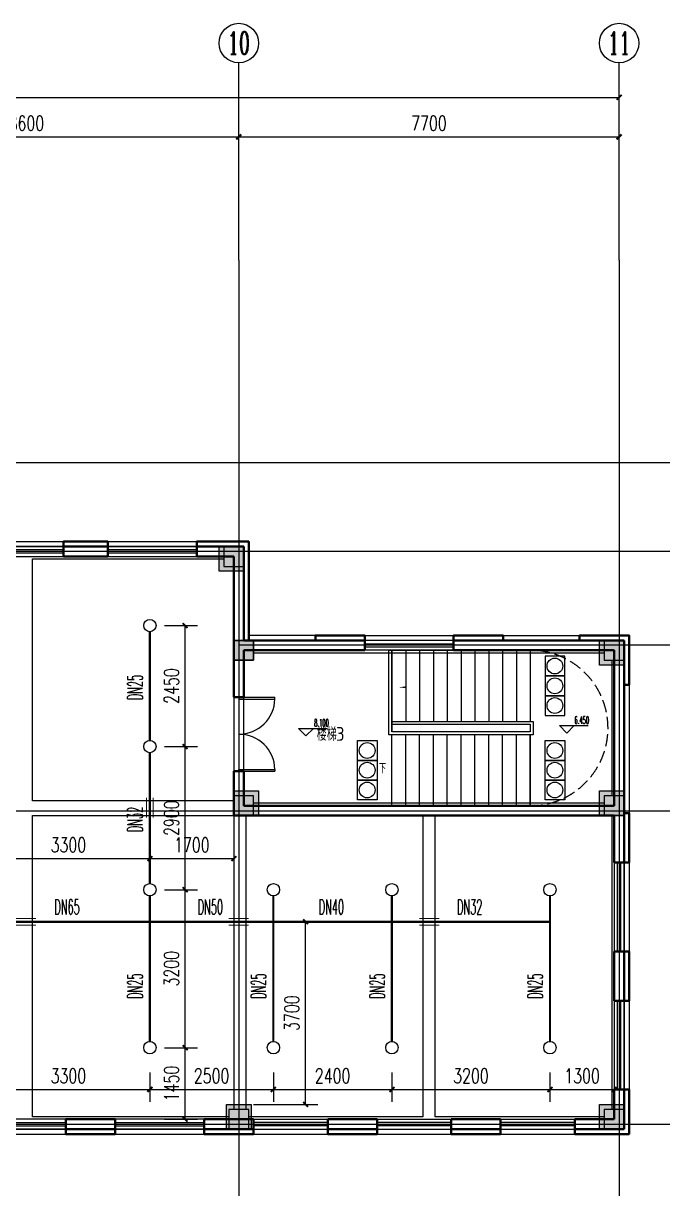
# Model space of a CAD drawing. Extents: x 1031190 to 1725648, y 733081 to 1571294.
# Drawn here: x 1172454 to 1185399, y 981833 to 1005439 of the extents above; entities that cross this region are included whole.
import ezdxf
from ezdxf.enums import TextEntityAlignment as Align

# ---------------------------------------------------------------- set-up
doc = ezdxf.new("R2010")
doc.units = 0
doc.header["$LTSCALE"] = 1000
doc.header["$MEASUREMENT"] = 0
for name, pattern in [('__DASH', [0.35, 0.25, -0.1]), ('ACAD_ISO10W100', [18.5, 12, -3, 0.5, -3]), ('DOTE', [2.42, 2, -0.2, 0.02, -0.2])]:
    doc.linetypes.add(name, pattern=pattern)
for name, color, linetype in [('AXIS', 3, 'Continuous'), ('AXIS_TEXT', 4, 'Continuous'), ('BEAM', 4, 'Continuous'), ('C-AXIS(轴号)', 3, 'Continuous'), ('C-AXIS-T(字)', 7, 'Continuous'), ('DIM_ELEV', 3, 'Continuous'), ('DIM_SYMB', 3, 'Continuous'), ('EQUIP_不分区喷淋', 7, 'Continuous'), ('PIPE-不分区喷淋', 6, 'ZP'), ('PUB_TEXT', 4, 'Continuous'), ('S-COLU-HATCH', 30, 'Continuous'), ('S-COLU-LINE1', 6, 'Continuous'), ('TEXT_不分区喷淋', 7, 'Continuous'), ('TWT_DIM', 3, 'Continuous'), ('VALVE_不分区给水', 7, 'Continuous')]:
    doc.layers.add(name, color=color, linetype=linetype)
for name, color, linetype, lineweight in [('DOTE', 19, 'DOTE', 9), ('STAIR', 2, 'Continuous', 18), ('WALL', 9, 'Continuous', 40), ('WINDOW', 8, 'Continuous', 15), ('平面-看线', 45, 'Continuous', 15)]:
    doc.layers.add(name, color=color, linetype=linetype, lineweight=lineweight)
doc.styles.add('_TCH_AXIS', font='COMPLEX', dxfattribs={"bigfont": 'GBCBIG'})
doc.styles.add('_TCH_DIM', font='SIMPLEX.shx', dxfattribs={"width": 0.6, "oblique": 10, "bigfont": 'hztxt.shx'})
doc.styles.add('_TCH_DIM_T3', font='SIMPLEX', dxfattribs={"width": 0.705882, "bigfont": 'GBCBIG'})
doc.styles.add('_TWT_PIPEDN', font='SIMPLEX.shx', dxfattribs={"width": 0.6, "oblique": 10, "height": 3, "bigfont": 'HZTXT.shx'})
doc.styles.add('COMPLEX', font='COMPLEX')
doc.styles.get("Standard").update_dxf_attribs({"font": 'gbenor.shx', "bigfont": 'gbcbig.shx'})
doc.linetypes.add('ZP', pattern='A,3,-0.2,["ZP",Standard,S=0.25,R=0,X=-0.1,Y=-0.115],-0.35', length=3.55)
doc.dimstyles.new('_TCH_ARCH&&100', dxfattribs={"dimtxt": 297.5, "dimasz": 100, "dimexe": 250, "dimexo": 300, "dimgap": 126.25, "dimtad": 1, "dimdec": 0, "dimzin": 0, "dimdsep": 46, "dimtxsty": '_TCH_DIM_T3', "dimblk": 'ARCHTICK', "dimcen": 0.09, "dimclrt": 7, "dimazin": 2, "dimtfac": 1, "dimtdec": 0, "dimtix": 1, "dimtmove": 2, "dimatfit": 3, "dimfxl": 0, "dimtolj": 1, "dimtzin": 0, "dimarcsym": 0})
doc.dimstyles.new('_TWT_ARCH&&100', dxfattribs={"dimtxt": 297.5, "dimasz": 100, "dimexe": 250, "dimexo": 300, "dimgap": 126.25, "dimtad": 1, "dimdec": 0, "dimzin": 0, "dimdsep": 46, "dimtxsty": '_TCH_DIM_T3', "dimblk": 'ARCHTICK', "dimcen": 0.09, "dimclrt": 7, "dimazin": 2, "dimtfac": 1, "dimtdec": 0, "dimtix": 1, "dimtmove": 2, "dimatfit": 3, "dimfxl": 0, "dimtolj": 1, "dimtzin": 0, "dimarcsym": 0})

# ---------------------------------------------------------------- blocks, each defined once
blk = doc.blocks.new('A$C130B5CA4')
at = {"layer": 'BEAM'}
for p, q in [((59900, -1700), (55800, -1700)), ((63900, -1700), (59900, -1700)), ((60025, -1950), (63900, -1950)), ((60025, -6850), (60025, -1950)), ((64100, -2100), (64100, -3600)), ((64300, -3600), (64300, -2100)), ((67020, -3600), (64500, -3600)), ((71600, -3600), (67020, -3600)), ((64100, -4000), (64100, -6750)), ((64300, -6750), (64300, -4000)), ((64500, -3850), (71600, -3850)), ((71750, -4000), (71750, -6750)), ((72000, -6750), (72000, -4000)), ((64100, -6850), (60025, -6850)), ((71600, -6900), (64500, -6900)), ((60025, -7150), (64100, -7150)), ((60025, -13250), (60025, -7150)), ((64100, -7150), (64100, -13100)), ((64350, -13100), (64350, -7150)), ((64500, -7150), (67020, -7150)), ((67020, -7150), (67925, -7150)), ((67925, -7150), (67925, -13250)), ((68175, -7150), (71600, -7150)), ((68175, -13250), (68175, -7150)), ((71750, -7150), (71750, -13100)), ((72000, -13100), (72000, -7150)), ((64000, -13250), (60025, -13250)), ((67925, -13250), (64400, -13250)), ((71600, -13250), (68175, -13250)), ((55800, -13500), (59900, -13500)), ((59900, -13500), (64000, -13500)), ((64400, -13500), (68050, -13500)), ((68050, -13500), (71600, -13500))]:
    blk.add_line(p, q, dxfattribs=at)
for points in [[(64300, -1700), (63900, -1700), (63900, -2100), (64300, -2100)], [(64500, -3600), (64100, -3600), (64100, -4000), (64500, -4000)], [(72000, -3600), (71600, -3600), (71600, -4000), (72000, -4000)], [(64500, -6750), (64100, -6750), (64100, -7150), (64500, -7150)], [(72000, -6750), (71600, -6750), (71600, -7150), (72000, -7150)], [(64400, -13100), (64000, -13100), (64000, -13500), (64400, -13500)], [(72000, -13100), (71600, -13100), (71600, -13500), (72000, -13500)]]:
    blk.add_lwpolyline(points, close=True, dxfattribs=at)
blk = doc.blocks.new('rewerwer')
at = {"layer": 'S-COLU-HATCH'}
h = blk.add_hatch(color=8, dxfattribs=at)
h.dxf.hatch_style = 1
h.paths.add_polyline_path([(1356988, 1149256), (1357488, 1149256), (1357488, 1148756), (1356988, 1148756)])
h = blk.add_hatch(color=8, dxfattribs=at)
h.dxf.hatch_style = 1
h.paths.add_polyline_path([(1357288, 1147356), (1357688, 1147356), (1357688, 1146956), (1357288, 1146956)])
h = blk.add_hatch(color=8, dxfattribs=at)
h.dxf.hatch_style = 1
h.paths.add_polyline_path([(1364688, 1147356), (1365188, 1147356), (1365188, 1146856), (1364688, 1146856)])
h = blk.add_hatch(color=8, dxfattribs=at)
h.dxf.hatch_style = 1
h.paths.add_polyline_path([(1357288, 1144306), (1357788, 1144306), (1357788, 1143806), (1357288, 1143806)])
h = blk.add_hatch(color=8, dxfattribs=at)
h.dxf.hatch_style = 1
h.paths.add_polyline_path([(1364688, 1144306), (1365188, 1144306), (1365188, 1143806), (1364688, 1143806)])
h = blk.add_hatch(color=8, dxfattribs=at)
h.dxf.hatch_style = 1
h.paths.add_polyline_path([(1357138, 1137956), (1357638, 1137956), (1357638, 1137456), (1357138, 1137456)])
h = blk.add_hatch(color=8, dxfattribs=at)
h.dxf.hatch_style = 1
h.paths.add_polyline_path([(1364688, 1137956), (1365188, 1137956), (1365188, 1137456), (1364688, 1137456)])
at = {"layer": 'S-COLU-LINE1', "color": 8}
for points in [[(1356988, 1149256), (1357488, 1149256), (1357488, 1148756), (1356988, 1148756)], [(1357288, 1147356), (1357688, 1147356), (1357688, 1146956), (1357288, 1146956)], [(1364688, 1147356), (1365188, 1147356), (1365188, 1146856), (1364688, 1146856)], [(1357288, 1144306), (1357788, 1144306), (1357788, 1143806), (1357288, 1143806)], [(1364688, 1144306), (1365188, 1144306), (1365188, 1143806), (1364688, 1143806)], [(1357138, 1137956), (1357638, 1137956), (1357638, 1137456), (1357138, 1137456)], [(1364688, 1137956), (1365188, 1137956), (1365188, 1137456), (1364688, 1137456)]]:
    blk.add_lwpolyline(points, close=True, dxfattribs=at)
blk = doc.blocks.new('$VALVE$00000533')
at = {"ltscale": 0.5, "const_width": 25}
for points in [[(-225, 75), (225, 75)], [(-225, -75), (225, -75)]]:
    blk.add_lwpolyline(points, dxfattribs=at)
blk = doc.blocks.new('_ArchTick')
at = {"color": 0, "linetype": 'ByBlock', "const_width": 0.4}
blk.add_lwpolyline([(-0.5, -0.5), (0.5, 0.5)], dxfattribs=at)
blk = doc.blocks.new('*D97')
at = {"layer": 'Defpoints', "color": 0}
for p in [(1175017, 989589), (1176717, 989589), (1176717, 988520)]:
    blk.add_point(p, dxfattribs=at)
at = {"layer": 'TWT_DIM', "color": 0, "lineweight": -2}
for p, q in [((1175017, 989289), (1175017, 988270)), ((1176717, 989289), (1176717, 988270)), ((1175017, 988520), (1176717, 988520))]:
    blk.add_line(p, q, dxfattribs=at)
at = {"layer": 'TWT_DIM', "color": 0, "lineweight": -2, "xscale": 100, "yscale": 100, "zscale": 100, "rotation": 180}
blk.add_blockref('_ArchTick', (1175017, 988520), dxfattribs=at)
at = {"layer": 'TWT_DIM', "color": 0, "lineweight": -2, "xscale": 100, "yscale": 100, "zscale": 100}
blk.add_blockref('_ArchTick', (1176717, 988520), dxfattribs=at)
at = {"layer": 'TWT_DIM', "color": 7, "insert": (1175867, 988795), "char_height": 297.5, "attachment_point": 5, "style": '_TCH_DIM_T3'}
blk.add_mtext('\\A1;1700', dxfattribs=at)
blk = doc.blocks.new('*D98')
at = {"layer": 'Defpoints', "color": 0}
for p in [(1171717, 989589), (1175017, 989589), (1175017, 988520)]:
    blk.add_point(p, dxfattribs=at)
at = {"layer": 'TWT_DIM', "color": 0, "lineweight": -2}
for p, q in [((1171717, 989289), (1171717, 988270)), ((1175017, 989289), (1175017, 988270)), ((1171717, 988520), (1175017, 988520))]:
    blk.add_line(p, q, dxfattribs=at)
at = {"layer": 'TWT_DIM', "color": 0, "lineweight": -2, "xscale": 100, "yscale": 100, "zscale": 100, "rotation": 180}
blk.add_blockref('_ArchTick', (1171717, 988520), dxfattribs=at)
at = {"layer": 'TWT_DIM', "color": 0, "lineweight": -2, "xscale": 100, "yscale": 100, "zscale": 100}
blk.add_blockref('_ArchTick', (1175017, 988520), dxfattribs=at)
at = {"layer": 'TWT_DIM', "color": 7, "insert": (1173367, 988795), "char_height": 297.5, "attachment_point": 5, "style": '_TCH_DIM_T3'}
blk.add_mtext('\\A1;3300', dxfattribs=at)
blk = doc.blocks.new('*D117')
at = {"layer": 'Defpoints', "color": 0}
for p in [(1176817, 987239), (1178168, 987239), (1176817, 983539)]:
    blk.add_point(p, dxfattribs=at)
at = {"layer": 'TWT_DIM', "color": 0, "lineweight": -2}
for p, q in [((1177117, 987239), (1178418, 987239)), ((1178168, 983539), (1178168, 987239)), ((1177117, 983539), (1178418, 983539))]:
    blk.add_line(p, q, dxfattribs=at)
at = {"layer": 'TWT_DIM', "color": 0, "lineweight": -2, "xscale": 100, "yscale": 100, "zscale": 100}
for p, rotation in [((1178168, 987239), 90), ((1178168, 983539), 270)]:
    blk.add_blockref('_ArchTick', p, dxfattribs=dict(at, rotation=rotation))
at = {"layer": 'TWT_DIM', "color": 7, "insert": (1177893, 985389), "char_height": 297.5, "attachment_point": 5, "rotation": 90, "style": '_TCH_DIM_T3'}
blk.add_mtext('\\A1;3700', dxfattribs=at)
blk = doc.blocks.new('*D230')
at = {"layer": 'AXIS', "color": 0, "lineweight": -2}
for p, q in [((1112617, 1000939), (1112617, 1004189)), ((1184517, 1000939), (1184517, 1004189)), ((1112617, 1003939), (1184517, 1003939))]:
    blk.add_line(p, q, dxfattribs=at)
at = {"layer": 'Defpoints', "color": 0}
for p in [(1184517, 1003939), (1112617, 1000639), (1184517, 1000639)]:
    blk.add_point(p, dxfattribs=at)
at = {"layer": 'AXIS', "color": 0, "lineweight": -2, "xscale": 100, "yscale": 100, "zscale": 100, "rotation": 180}
blk.add_blockref('_ArchTick', (1112617, 1003939), dxfattribs=at)
at = {"layer": 'AXIS', "color": 0, "lineweight": -2, "xscale": 100, "yscale": 100, "zscale": 100}
blk.add_blockref('_ArchTick', (1184517, 1003939), dxfattribs=at)
at = {"layer": 'AXIS', "color": 7, "insert": (1148567, 1004214), "char_height": 297.5, "attachment_point": 5, "style": '_TCH_DIM_T3'}
blk.add_mtext('\\A1;71900', dxfattribs=at)
blk = doc.blocks.new('*D240')
at = {"layer": 'AXIS', "color": 0, "lineweight": -2}
for p, q in [((1168217, 1000939), (1168217, 1003389)), ((1176817, 1000939), (1176817, 1003389)), ((1168217, 1003139), (1176817, 1003139))]:
    blk.add_line(p, q, dxfattribs=at)
at = {"layer": 'Defpoints', "color": 0}
for p in [(1176817, 1003139), (1168217, 1000639), (1176817, 1000639)]:
    blk.add_point(p, dxfattribs=at)
at = {"layer": 'AXIS', "color": 0, "lineweight": -2, "xscale": 100, "yscale": 100, "zscale": 100, "rotation": 180}
blk.add_blockref('_ArchTick', (1168217, 1003139), dxfattribs=at)
at = {"layer": 'AXIS', "color": 0, "lineweight": -2, "xscale": 100, "yscale": 100, "zscale": 100}
blk.add_blockref('_ArchTick', (1176817, 1003139), dxfattribs=at)
at = {"layer": 'AXIS', "color": 7, "insert": (1172517, 1003414), "char_height": 297.5, "attachment_point": 5, "style": '_TCH_DIM_T3'}
blk.add_mtext('\\A1;8600', dxfattribs=at)
blk = doc.blocks.new('*D241')
at = {"layer": 'AXIS', "color": 0, "lineweight": -2}
for p, q in [((1176817, 1000939), (1176817, 1003389)), ((1184517, 1000939), (1184517, 1003389)), ((1176817, 1003139), (1184517, 1003139))]:
    blk.add_line(p, q, dxfattribs=at)
at = {"layer": 'Defpoints', "color": 0}
for p in [(1184517, 1003139), (1176817, 1000639), (1184517, 1000639)]:
    blk.add_point(p, dxfattribs=at)
at = {"layer": 'AXIS', "color": 0, "lineweight": -2, "xscale": 100, "yscale": 100, "zscale": 100, "rotation": 180}
blk.add_blockref('_ArchTick', (1176817, 1003139), dxfattribs=at)
at = {"layer": 'AXIS', "color": 0, "lineweight": -2, "xscale": 100, "yscale": 100, "zscale": 100}
blk.add_blockref('_ArchTick', (1184517, 1003139), dxfattribs=at)
at = {"layer": 'AXIS', "color": 7, "insert": (1180667, 1003414), "char_height": 297.5, "attachment_point": 5, "style": '_TCH_DIM_T3'}
blk.add_mtext('\\A1;7700', dxfattribs=at)
blk = doc.blocks.new('*D603')
at = {"layer": 'Defpoints', "color": 0}
for p in [(1175015, 993239), (1175730, 993239), (1175015, 990789)]:
    blk.add_point(p, dxfattribs=at)
at = {"layer": 'TWT_DIM', "color": 0, "lineweight": -2}
for p, q in [((1175315, 993239), (1175980, 993239)), ((1175730, 990789), (1175730, 993239)), ((1175315, 990789), (1175980, 990789))]:
    blk.add_line(p, q, dxfattribs=at)
at = {"layer": 'TWT_DIM', "color": 0, "lineweight": -2, "xscale": 100, "yscale": 100, "zscale": 100}
for p, rotation in [((1175730, 993239), 90), ((1175730, 990789), 270)]:
    blk.add_blockref('_ArchTick', p, dxfattribs=dict(at, rotation=rotation))
at = {"layer": 'TWT_DIM', "color": 7, "insert": (1175455, 992014), "char_height": 297.5, "attachment_point": 5, "rotation": 90, "style": '_TCH_DIM_T3'}
blk.add_mtext('\\A1;2450', dxfattribs=at)
blk = doc.blocks.new('*D604')
at = {"layer": 'Defpoints', "color": 0}
for p in [(1175015, 990789), (1175730, 990789), (1175015, 987889)]:
    blk.add_point(p, dxfattribs=at)
at = {"layer": 'TWT_DIM', "color": 0, "lineweight": -2}
for p, q in [((1175315, 990789), (1175980, 990789)), ((1175730, 987889), (1175730, 990789)), ((1175315, 987889), (1175980, 987889))]:
    blk.add_line(p, q, dxfattribs=at)
at = {"layer": 'TWT_DIM', "color": 0, "lineweight": -2, "xscale": 100, "yscale": 100, "zscale": 100}
for p, rotation in [((1175730, 990789), 90), ((1175730, 987889), 270)]:
    blk.add_blockref('_ArchTick', p, dxfattribs=dict(at, rotation=rotation))
at = {"layer": 'TWT_DIM', "color": 7, "insert": (1175455, 989339), "char_height": 297.5, "attachment_point": 5, "rotation": 90, "style": '_TCH_DIM_T3'}
blk.add_mtext('\\A1;2900', dxfattribs=at)
blk = doc.blocks.new('*D605')
at = {"layer": 'Defpoints', "color": 0}
for p in [(1175015, 987889), (1175730, 987889), (1175015, 984689)]:
    blk.add_point(p, dxfattribs=at)
at = {"layer": 'TWT_DIM', "color": 0, "lineweight": -2}
for p, q in [((1175315, 987889), (1175980, 987889)), ((1175730, 984689), (1175730, 987889)), ((1175315, 984689), (1175980, 984689))]:
    blk.add_line(p, q, dxfattribs=at)
at = {"layer": 'TWT_DIM', "color": 0, "lineweight": -2, "xscale": 100, "yscale": 100, "zscale": 100}
for p, rotation in [((1175730, 987889), 90), ((1175730, 984689), 270)]:
    blk.add_blockref('_ArchTick', p, dxfattribs=dict(at, rotation=rotation))
at = {"layer": 'TWT_DIM', "color": 7, "insert": (1175455, 986289), "char_height": 297.5, "attachment_point": 5, "rotation": 90, "style": '_TCH_DIM_T3'}
blk.add_mtext('\\A1;3200', dxfattribs=at)
blk = doc.blocks.new('*D606')
at = {"layer": 'Defpoints', "color": 0}
for p in [(1175015, 984689), (1175730, 984689), (1175015, 983239)]:
    blk.add_point(p, dxfattribs=at)
at = {"layer": 'TWT_DIM', "color": 0, "lineweight": -2}
for p, q in [((1175315, 984689), (1175980, 984689)), ((1175730, 983239), (1175730, 984689)), ((1175315, 983239), (1175980, 983239))]:
    blk.add_line(p, q, dxfattribs=at)
at = {"layer": 'TWT_DIM', "color": 0, "lineweight": -2, "xscale": 100, "yscale": 100, "zscale": 100}
for p, rotation in [((1175730, 984689), 90), ((1175730, 983239), 270)]:
    blk.add_blockref('_ArchTick', p, dxfattribs=dict(at, rotation=rotation))
at = {"layer": 'TWT_DIM', "color": 7, "insert": (1175455, 983964), "char_height": 297.5, "attachment_point": 5, "rotation": 90, "style": '_TCH_DIM_T3'}
blk.add_mtext('\\A1;1450', dxfattribs=at)
blk = doc.blocks.new('*D628')
at = {"layer": 'Defpoints', "color": 0}
for p in [(1171717, 984489), (1175017, 984489), (1175017, 983842)]:
    blk.add_point(p, dxfattribs=at)
at = {"layer": 'TWT_DIM', "color": 0, "lineweight": -2}
for p, q in [((1171717, 984189), (1171717, 983592)), ((1175017, 984189), (1175017, 983592)), ((1171717, 983842), (1175017, 983842))]:
    blk.add_line(p, q, dxfattribs=at)
at = {"layer": 'TWT_DIM', "color": 0, "lineweight": -2, "xscale": 100, "yscale": 100, "zscale": 100, "rotation": 180}
blk.add_blockref('_ArchTick', (1171717, 983842), dxfattribs=at)
at = {"layer": 'TWT_DIM', "color": 0, "lineweight": -2, "xscale": 100, "yscale": 100, "zscale": 100}
blk.add_blockref('_ArchTick', (1175017, 983842), dxfattribs=at)
at = {"layer": 'TWT_DIM', "color": 7, "insert": (1173367, 984117), "char_height": 297.5, "attachment_point": 5, "style": '_TCH_DIM_T3'}
blk.add_mtext('\\A1;3300', dxfattribs=at)
blk = doc.blocks.new('*D629')
at = {"layer": 'Defpoints', "color": 0}
for p in [(1175017, 984489), (1177517, 984489), (1177517, 983842)]:
    blk.add_point(p, dxfattribs=at)
at = {"layer": 'TWT_DIM', "color": 0, "lineweight": -2}
for p, q in [((1175017, 984189), (1175017, 983592)), ((1177517, 984189), (1177517, 983592)), ((1175017, 983842), (1177517, 983842))]:
    blk.add_line(p, q, dxfattribs=at)
at = {"layer": 'TWT_DIM', "color": 0, "lineweight": -2, "xscale": 100, "yscale": 100, "zscale": 100, "rotation": 180}
blk.add_blockref('_ArchTick', (1175017, 983842), dxfattribs=at)
at = {"layer": 'TWT_DIM', "color": 0, "lineweight": -2, "xscale": 100, "yscale": 100, "zscale": 100}
blk.add_blockref('_ArchTick', (1177517, 983842), dxfattribs=at)
at = {"layer": 'TWT_DIM', "color": 7, "insert": (1176267, 984117), "char_height": 297.5, "attachment_point": 5, "style": '_TCH_DIM_T3'}
blk.add_mtext('\\A1;2500', dxfattribs=at)
blk = doc.blocks.new('*D630')
at = {"layer": 'Defpoints', "color": 0}
for p in [(1177517, 984489), (1179917, 984489), (1179917, 983842)]:
    blk.add_point(p, dxfattribs=at)
at = {"layer": 'TWT_DIM', "color": 0, "lineweight": -2}
for p, q in [((1177517, 984189), (1177517, 983592)), ((1179917, 984189), (1179917, 983592)), ((1177517, 983842), (1179917, 983842))]:
    blk.add_line(p, q, dxfattribs=at)
at = {"layer": 'TWT_DIM', "color": 0, "lineweight": -2, "xscale": 100, "yscale": 100, "zscale": 100, "rotation": 180}
blk.add_blockref('_ArchTick', (1177517, 983842), dxfattribs=at)
at = {"layer": 'TWT_DIM', "color": 0, "lineweight": -2, "xscale": 100, "yscale": 100, "zscale": 100}
blk.add_blockref('_ArchTick', (1179917, 983842), dxfattribs=at)
at = {"layer": 'TWT_DIM', "color": 7, "insert": (1178717, 984117), "char_height": 297.5, "attachment_point": 5, "style": '_TCH_DIM_T3'}
blk.add_mtext('\\A1;2400', dxfattribs=at)
blk = doc.blocks.new('*D631')
at = {"layer": 'Defpoints', "color": 0}
for p in [(1179917, 984489), (1183117, 984489), (1183117, 983842)]:
    blk.add_point(p, dxfattribs=at)
at = {"layer": 'TWT_DIM', "color": 0, "lineweight": -2}
for p, q in [((1179917, 984189), (1179917, 983592)), ((1183117, 984189), (1183117, 983592)), ((1179917, 983842), (1183117, 983842))]:
    blk.add_line(p, q, dxfattribs=at)
at = {"layer": 'TWT_DIM', "color": 0, "lineweight": -2, "xscale": 100, "yscale": 100, "zscale": 100, "rotation": 180}
blk.add_blockref('_ArchTick', (1179917, 983842), dxfattribs=at)
at = {"layer": 'TWT_DIM', "color": 0, "lineweight": -2, "xscale": 100, "yscale": 100, "zscale": 100}
blk.add_blockref('_ArchTick', (1183117, 983842), dxfattribs=at)
at = {"layer": 'TWT_DIM', "color": 7, "insert": (1181517, 984117), "char_height": 297.5, "attachment_point": 5, "style": '_TCH_DIM_T3'}
blk.add_mtext('\\A1;3200', dxfattribs=at)
blk = doc.blocks.new('*D632')
at = {"layer": 'Defpoints', "color": 0}
for p in [(1183117, 984489), (1184417, 984489), (1184417, 983842)]:
    blk.add_point(p, dxfattribs=at)
at = {"layer": 'TWT_DIM', "color": 0, "lineweight": -2}
for p, q in [((1183117, 984189), (1183117, 983592)), ((1184417, 984189), (1184417, 983592)), ((1183117, 983842), (1184417, 983842))]:
    blk.add_line(p, q, dxfattribs=at)
at = {"layer": 'TWT_DIM', "color": 0, "lineweight": -2, "xscale": 100, "yscale": 100, "zscale": 100, "rotation": 180}
blk.add_blockref('_ArchTick', (1183117, 983842), dxfattribs=at)
at = {"layer": 'TWT_DIM', "color": 0, "lineweight": -2, "xscale": 100, "yscale": 100, "zscale": 100}
blk.add_blockref('_ArchTick', (1184417, 983842), dxfattribs=at)
at = {"layer": 'TWT_DIM', "color": 7, "insert": (1183767, 984117), "char_height": 297.5, "attachment_point": 5, "style": '_TCH_DIM_T3'}
blk.add_mtext('\\A1;1300', dxfattribs=at)
blk = doc.blocks.new('$TwtSys$00000125')
blk.add_circle((0, 0, 0), 1)
blk = doc.blocks.new('$WINLIB2D$00000001')
at = {"color": 0}
for points in [[(-0.5, 0.5), (-0.5, -0.5)], [(-0.5, 0.5), (0.5, 0.5)], [(0.5, -0.5), (0.5, 0.5)], [(0.5, 0.167), (-0.5, 0.167)], [(0.5, -0.167), (-0.5, -0.167)], [(-0.5, -0.5), (0.5, -0.5)]]:
    blk.add_lwpolyline(points, dxfattribs=at)
blk = doc.blocks.new('$DorLib2D$00000002')
for p, q in [((-0.5, 0), (-0.5, 0.4875)), ((-0.475, 0.4875), (-0.5, 0.4875)), ((-0.475, 0), (-0.475, 0.4875)), ((0.475, 0), (0.475, 0.4875)), ((0.475, 0.4875), (0.5, 0.4875)), ((0.5, 0), (0.5, 0.4875)), ((-0.5, 0), (-0.475, 0)), ((0.5, 0), (0.475, 0))]:
    blk.add_line(p, q)
at = {"lineweight": 13}
for centre, start, end in [((-0.4875, 0), 0, 88.53072), ((0.4875, 0), 91.46928, 180)]:
    blk.add_arc(centre, 0.4875, start, end, dxfattribs=at)
blk = doc.blocks.new('_AXISO')
blk.add_circle((0, 0), 0.5)
at = {"layer": 'AXIS_TEXT', "style": 'COMPLEX', "width": 1.041667}
blk.add_attdef('A', text='', height=0.56, dxfattribs=at).set_placement((-0.25, -0.28), (0.25, -0.28), align=Align.FIT)

msp = doc.modelspace()

# ---------------------------------------------------------------- linework, layer by layer
at = {"layer": 'C-AXIS(轴号)'}
for p, q in [((1176817, 1000639.4), (1176817, 1004639.4)), ((1184517, 1000639.4), (1184517, 1004639.4))]:
    msp.add_line(p, q, dxfattribs=at)
at = {"layer": 'DIM_ELEV', "color": 8}
for p, q in [((1178176.9, 991007.9), (1178026.9, 991157.9)), ((1178026.9, 991157.9), (1178611.4, 991157.9)), ((1178176.9, 991007.9), (1178326.9, 991157.9)), ((1183457.3, 991062.3), (1183307.3, 991212.3)), ((1183307.3, 991212.3), (1183891.9, 991212.3)), ((1183457.3, 991062.3), (1183607.3, 991212.3))]:
    msp.add_line(p, q, dxfattribs=at)
at = {"layer": 'DIM_SYMB', "color": 8}
msp.add_lwpolyline([(1179777, 990339.4, 0, 0, 0), (1183567, 990339.4, 0, 0, 0), (1183567, 991989.4, 0, 0, 0), (1180057, 991989.4, 0, 40, 0), (1180207, 991989.4, 0, 0, 0)], format="xyseb", dxfattribs=at)
at = {"layer": 'DOTE', "linetype": 'ACAD_ISO10W100', "ltscale": 100}
for p, q in [((1176817, 1000639.4), (1176817, 979939.4)), ((1184517, 1000639.4), (1184517, 979939.4)), ((1187717, 996539.4), (1110440.6, 996539.4)), ((1187717, 994739.4), (1146417, 994739.4)), ((1187717, 992839.4), (1176817, 992839.4)), ((1129617, 989489.4), (1187717, 989489.4)), ((1110440.6, 983139.4), (1187717, 983139.4))]:
    msp.add_line(p, q, dxfattribs=at)
at = {"layer": 'PIPE-不分区喷淋', "const_width": 45}
for points in [[(1175017, 990914.4), (1175017, 993114.4)], [(1175017, 988014.4), (1175017, 990664.4)], [(1175017, 987239.4), (1175017, 987764.4)], [(1177517, 987764.4), (1177517, 987239.4)], [(1179917, 987239.4), (1179917, 987764.4)], [(1183117, 987764.4), (1183117, 987239.4)], [(1175017, 987239.4), (1171717, 987239.4)], [(1175017, 984814.4), (1175017, 987239.4)], [(1177517, 987239.4), (1175017, 987239.4)], [(1177517, 987239.4), (1177517, 984814.4)], [(1179917, 987239.4), (1177517, 987239.4)], [(1179917, 984814.4), (1179917, 987239.4)], [(1183117, 987239.4), (1179917, 987239.4)], [(1183117, 987239.4), (1183117, 984814.4)]]:
    msp.add_lwpolyline(points, dxfattribs=at)
at = {"layer": 'STAIR', "color": 8}
for p, q in [((1179857, 991029.4), (1179857, 992739.4)), ((1179857, 992739.4), (1179917, 992739.4)), ((1179917, 992739.4), (1182717, 992739.4)), ((1179917, 992739.4), (1179917, 992337.4)), ((1179917, 991089.4), (1179917, 992739.4)), ((1180197, 992739.4), (1180197, 991299.4)), ((1180477, 992739.4), (1180477, 991299.4)), ((1180757, 992739.4), (1180757, 991299.4)), ((1181037, 992739.4), (1181037, 991299.4)), ((1181317, 992739.4), (1181317, 991299.4)), ((1181597, 992739.4), (1181597, 991299.4)), ((1181877, 992739.4), (1181877, 991299.4)), ((1182157, 992739.4), (1182157, 991299.4)), ((1182437, 992739.4), (1182437, 991299.4)), ((1182717, 992739.4), (1182717, 991299.4)), ((1184417, 992739.4), (1182717, 992739.4)), ((1182717, 992739.4), (1182717, 991299.4)), ((1184417, 989589.4), (1184417, 992739.4)), ((1179917, 992337.4), (1179917, 991299.4)), ((1179917, 991299.4), (1179917, 991239.4)), ((1179917, 991299.4), (1182777, 991299.4)), ((1179917, 991299.4), (1179917, 991239.4)), ((1182777, 991299.4), (1182777, 991029.4)), ((1182777, 991029.4), (1179857, 991029.4)), ((1179917, 991239.4), (1182717, 991239.4)), ((1179917, 991239.4), (1182717, 991239.4)), ((1179917, 991239.4), (1179917, 991089.4)), ((1182717, 991089.4), (1179917, 991089.4)), ((1182717, 991089.4), (1179917, 991089.4)), ((1179917, 989589.4), (1179917, 991029.4)), ((1180197, 989589.4), (1180197, 991029.4)), ((1180477, 989589.4), (1180477, 991029.4)), ((1180757, 989589.4), (1180757, 991029.4)), ((1181037, 989589.4), (1181037, 991029.4)), ((1181317, 989589.4), (1181317, 991029.4)), ((1181597, 989589.4), (1181597, 991029.4)), ((1181877, 989589.4), (1181877, 991029.4)), ((1182157, 989589.4), (1182157, 991029.4)), ((1182437, 989589.4), (1182437, 991029.4)), ((1182717, 991239.4), (1182717, 991089.4)), ((1182717, 991239.4), (1182717, 991089.4)), ((1182717, 989589.4), (1182717, 991029.4)), ((1182717, 991029.4), (1182717, 989589.4)), ((1182717, 989589.4), (1179917, 989589.4)), ((1182717, 989589.4), (1184417, 989589.4))]:
    msp.add_line(p, q, dxfattribs=at)
for points in [[(1183017, 992619.4), (1183017, 992219.4), (1183417, 992219.4), (1183417, 992619.4)], [(1183017, 992219.4), (1183017, 991819.4), (1183417, 991819.4), (1183417, 992219.4)], [(1183017, 991819.4), (1183017, 991419.4), (1183417, 991419.4), (1183417, 991819.4)], [(1179217, 990509.4), (1179217, 990909.4), (1179617, 990909.4), (1179617, 990509.4)], [(1183017, 990509.4), (1183017, 990909.4), (1183417, 990909.4), (1183417, 990509.4)], [(1179217, 990109.4), (1179217, 990509.4), (1179617, 990509.4), (1179617, 990109.4)], [(1183017, 990109.4), (1183017, 990509.4), (1183417, 990509.4), (1183417, 990109.4)], [(1179217, 989709.4), (1179217, 990109.4), (1179617, 990109.4), (1179617, 989709.4)], [(1183017, 989709.4), (1183017, 990109.4), (1183417, 990109.4), (1183417, 989709.4)]]:
    msp.add_lwpolyline(points, close=True, dxfattribs=at)
for centre in [(1183217, 992419.4), (1183217, 992019.4), (1183217, 991619.4), (1179417, 990709.4), (1183217, 990709.4), (1179417, 990309.4), (1183217, 990309.4), (1179417, 989909.4), (1183217, 989909.4)]:
    msp.add_circle(centre, 160, dxfattribs=at)
at = {"layer": 'STAIR', "color": 8, "linetype": '__DASH'}
msp.add_arc((1182717, 991164.4), 1575, 270, 90, dxfattribs=at)
at = {"layer": 'WALL', "color": 8}
for p, q in [((1174167, 994839.4), (1173267, 994839.4)), ((1173267, 994839.4), (1173267, 994639.4)), ((1174167, 994639.4), (1174167, 994839.4)), ((1176917, 994839.4), (1175967, 994839.4)), ((1175967, 994839.4), (1175967, 994639.4)), ((1176917, 994839.4), (1176917, 992939.4)), ((1173267, 994639.4), (1174167, 994639.4)), ((1175967, 994639.4), (1176717, 994639.4)), ((1176717, 994639.4), (1176717, 992839.4)), ((1179367, 992939.4), (1176917, 992939.4)), ((1179367, 992739.4), (1179367, 992939.4)), ((1184617, 992939.4), (1181167, 992939.4)), ((1181167, 992939.4), (1181167, 992739.4)), ((1184617, 989489.4), (1184617, 992939.4)), ((1176717, 992839.4), (1176717, 991789.4)), ((1176917, 991789.4), (1176917, 992739.4)), ((1176917, 992739.4), (1179367, 992739.4)), ((1181167, 992739.4), (1184417, 992739.4)), ((1184417, 989589.4), (1184417, 992739.4)), ((1176717, 991789.4), (1176917, 991789.4)), ((1176917, 990289.4), (1176717, 990289.4)), ((1176717, 990289.4), (1176717, 989389.4)), ((1176917, 989589.4), (1176917, 990289.4)), ((1176717, 989389.4), (1184417, 989389.4)), ((1176917, 989589.4), (1184417, 989589.4)), ((1184417, 989389.4), (1184417, 988439.4)), ((1184617, 988439.4), (1184617, 989489.4)), ((1184417, 988439.4), (1184617, 988439.4)), ((1184617, 986639.4), (1184417, 986639.4)), ((1184417, 986639.4), (1184417, 985639.4)), ((1184617, 985639.4), (1184617, 986639.4)), ((1184417, 985639.4), (1184617, 985639.4)), ((1184617, 983839.4), (1184417, 983839.4)), ((1184417, 983839.4), (1184417, 983239.4)), ((1184617, 983039.4), (1184617, 983839.4)), ((1174317, 983239.4), (1173317, 983239.4)), ((1173317, 983239.4), (1173317, 983039.4)), ((1174317, 983039.4), (1174317, 983239.4)), ((1177117, 983239.4), (1176117, 983239.4)), ((1176117, 983239.4), (1176117, 983039.4)), ((1177117, 983039.4), (1177117, 983239.4)), ((1179617, 983239.4), (1178617, 983239.4)), ((1178617, 983239.4), (1178617, 983039.4)), ((1179617, 983039.4), (1179617, 983239.4)), ((1182117, 983239.4), (1181117, 983239.4)), ((1181117, 983239.4), (1181117, 983039.4)), ((1182117, 983039.4), (1182117, 983239.4)), ((1184417, 983239.4), (1183617, 983239.4)), ((1183617, 983239.4), (1183617, 983039.4)), ((1173317, 983039.4), (1174317, 983039.4)), ((1176117, 983039.4), (1177117, 983039.4)), ((1178617, 983039.4), (1179617, 983039.4)), ((1181117, 983039.4), (1182117, 983039.4)), ((1183617, 983039.4), (1184617, 983039.4))]:
    msp.add_line(p, q, dxfattribs=at)
for points in [[(1174167, 994839.4), (1174167, 994939.4), (1173267, 994939.4), (1173267, 994839.4)], [(1177017, 992939.4), (1177017, 994939.4), (1175967, 994939.4), (1175967, 994839.4)], [(1179367, 992939.4), (1179367, 993039.4), (1178367, 993039.4), (1178367, 992939.4)], [(1182167, 992939.4), (1182167, 993039.4), (1181167, 993039.4), (1181167, 992939.4)], [(1183717, 992939.4), (1183717, 993039.4), (1184717, 993039.4), (1184717, 992039.4), (1184617, 992039.4)], [(1184617, 989439.4), (1184717, 989439.4), (1184717, 988439.4), (1184617, 988439.4)], [(1184617, 986639.4), (1184717, 986639.4), (1184717, 985639.4), (1184617, 985639.4)], [(1184617, 983839.4), (1184717, 983839.4), (1184717, 982939.4), (1183617, 982939.4), (1183617, 983039.4)], [(1174317, 983039.4), (1174317, 982939.4), (1173317, 982939.4), (1173317, 983039.4)], [(1177117, 983039.4), (1177117, 982939.4), (1176117, 982939.4), (1176117, 983039.4)], [(1179617, 983039.4), (1179617, 982939.4), (1178617, 982939.4), (1178617, 983039.4)], [(1182117, 983039.4), (1182117, 982939.4), (1181117, 982939.4), (1181117, 983039.4)]]:
    msp.add_lwpolyline(points, dxfattribs=at)
at = {"layer": '平面-看线', "color": 8}
for points in [[(1171467, 994939.4), (1173267, 994939.4)], [(1174167, 994939.4), (1175967, 994939.4)], [(1178367, 993039.4), (1177017, 993039.4)], [(1179367, 993039.4), (1181167, 993039.4)], [(1182167, 993039.4), (1183717, 993039.4)], [(1184717, 992039.4), (1184717, 989439.4)], [(1184717, 988439.4), (1184717, 986639.4)], [(1184717, 985639.4), (1184717, 983839.4)], [(1171517, 982939.4), (1173317, 982939.4)], [(1174317, 982939.4), (1176117, 982939.4)], [(1177117, 982939.4), (1178617, 982939.4)], [(1179617, 982939.4), (1181117, 982939.4)], [(1182117, 982939.4), (1183617, 982939.4)]]:
    msp.add_lwpolyline(points, dxfattribs=at)

# ---------------------------------------------------------------- block references
at = {"layer": 'BEAM'}
msp.add_blockref('A$C130B5CA4', (1112617, 996539.4), dxfattribs=at)
at = {"layer": 'C-AXIS(轴号)'}
ref = msp.add_blockref('_AXISO', (1176817, 1005039.4), dxfattribs=dict(at, xscale=800, yscale=800, zscale=800))
ref.add_attrib('A', '10', dxfattribs={"layer": 'C-AXIS-T(字)', "height": 452.55, "style": '_TCH_AXIS', "width": 0.724138}).set_placement((1176590.7, 1004813.1), (1177043.3, 1004813.1), align=Align.FIT)
ref = msp.add_blockref('_AXISO', (1184517, 1005039.4), dxfattribs=dict(at, xscale=800, yscale=800, zscale=800))
ref.add_attrib('A', '11', dxfattribs={"layer": 'C-AXIS-T(字)', "height": 452.55, "style": '_TCH_AXIS', "width": 0.875}).set_placement((1184290.7, 1004813.1), (1184743.3, 1004813.1), align=Align.FIT)
at = {"layer": 'EQUIP_不分区喷淋', "xscale": 125, "yscale": 125, "zscale": 125}
for p in [(1175017, 993239.4), (1175017, 990789.4), (1175017, 987889.4), (1177517, 987889.4), (1179917, 987889.4), (1183117, 987889.4), (1175017, 984689.4), (1177517, 984689.4), (1179917, 984689.4), (1183117, 984689.4)]:
    msp.add_blockref('$TwtSys$00000125', p, dxfattribs=at)
at = {"layer": 'S-COLU-LINE1', "color": 8}
msp.add_blockref('rewerwer', (-180570.7, -154416.7), dxfattribs=at)
at = {"layer": 'VALVE_不分区给水', "xscale": -0.8999999999999999, "yscale": -0.8999999999999999, "zscale": 0.8999999999999999, "rotation": 90}
msp.add_blockref('$VALVE$00000533', (1175017, 989550.2, 3000), dxfattribs=at)
at = {"layer": 'VALVE_不分区给水', "xscale": -0.8999999999999999, "yscale": -0.8999999999999999, "zscale": 0.8999999999999999}
for p in [(1172508.7, 987239.4, 3000), (1176817, 987239.4), (1180671.5, 987239.4, 3000)]:
    msp.add_blockref('$VALVE$00000533', p, dxfattribs=at)
at = {"layer": 'WINDOW'}
for name, p, xscale, yscale, zscale, rotation in [('$WINLIB2D$00000001', (1172367, 994739.4), 1800, -200, 1800, 2.068250112030151e-12), ('$WINLIB2D$00000001', (1175067, 994739.4), 1800, -200, 1800, 2.068250112030151e-12), ('$WINLIB2D$00000001', (1180267, 992839.4), -1800, -200, -1800, 359.9999999999948), ('$DorLib2D$00000002', (1176817, 991039.4), 1500, 1500, 1500, 270.0000000000319), ('$WINLIB2D$00000001', (1184517, 987539.4), -1800, -200, -1800, 89.99999999993697), ('$WINLIB2D$00000001', (1184517, 984739.4), -1800, -200, -1800, 89.99999999993697), ('$WINLIB2D$00000001', (1172417, 983139.4), 1800, -200, 1800, 179.9999999999972), ('$WINLIB2D$00000001', (1175217, 983139.4), 1800, -200, 1800, 179.9999999999972), ('$WINLIB2D$00000001', (1177867, 983139.4), -1500, -200, -1500, 179.9999999999972), ('$WINLIB2D$00000001', (1180367, 983139.4), -1500, -200, -1500, 179.9999999999972), ('$WINLIB2D$00000001', (1182867, 983139.4), -1500, -200, -1500, 179.9999999999972)]:
    msp.add_blockref(name, p, dxfattribs=dict(at, xscale=xscale, yscale=yscale, zscale=zscale, rotation=rotation))

# ---------------------------------------------------------------- texts
at = {"layer": 'DIM_ELEV', "color": 8, "style": '_TCH_DIM', "width": 0.423529}
for s, p in [('8.100', (1178343.2, 991192.9)), ('6.450', (1183613.4, 991247.3))]:
    msp.add_text(s, height=148.75, dxfattribs=at).set_placement(p)
at = {"layer": 'DIM_SYMB', "color": 7, "style": '_TCH_DIM', "width": 0.6}
msp.add_text('下', height=175, dxfattribs=at).set_placement((1179655.4, 990251.9))
at = {"layer": 'PUB_TEXT', "color": 8}
for s, height, p in [('楼梯', 270.07, (1178394.6, 990904.6)), ('3', 280, (1178787.8, 990904.6))]:
    msp.add_text(s, height=height, dxfattribs=at).set_placement(p)
at = {"layer": 'TEXT_不分区喷淋', "style": '_TWT_PIPEDN', "width": 0.48}
for s, p in [('DN25', (1174867, 991730.8)), ('DN32', (1174867, 989057.4)), ('DN25', (1174867, 985680.8)), ('DN25', (1177367, 985680.8)), ('DN25', (1179767, 985680.8)), ('DN25', (1182967, 985680.8))]:
    msp.add_text(s, height=300, rotation=90, dxfattribs=at).set_placement(p)
for s, p in [('DN65', (1173083.4, 987389.4)), ('DN50', (1175985, 987389.4)), ('DN40', (1178435, 987389.4)), ('DN32', (1181235, 987389.4))]:
    msp.add_text(s, height=300, dxfattribs=at).set_placement(p)

# ---------------------------------------------------------------- dimensions: what is measured, and where the dimension line sits
at = {"layer": 'AXIS'}
for p1, p2, distance, picture, middle in [((1112617, 1000639.4), (1184517, 1000639.4), 3300, '*D230', (1148567, 1004214.4)), ((1168217, 1000639.4), (1176817, 1000639.4), 2500, '*D240', (1172517, 1003414.4)), ((1176817, 1000639.4), (1184517, 1000639.4), 2500, '*D241', (1180667, 1003414.4))]:
    dim = msp.add_aligned_dim(p1=p1, p2=p2, distance=distance, dimstyle='_TCH_ARCH&&100', dxfattribs=at)
    dim.commit()
    dim.dimension.update_dxf_attribs({"geometry": picture, "text_midpoint": middle})
at = {"layer": 'TWT_DIM'}
for p1, p2, distance, picture, middle in [((1175015.2, 990789.4), (1175015.2, 993239.4), -715.1, '*D603', (1175455.3, 992014.4)), ((1175015.2, 987889.4), (1175015.2, 990789.4), -715.1, '*D604', (1175455.3, 989339.4)), ((1171717, 989589.4), (1175017, 989589.4), -1069.9, '*D98', (1173367, 988794.5)), ((1175017, 989589.4), (1176717, 989589.4), -1069.9, '*D97', (1175867, 988794.5)), ((1175015.2, 984689.4), (1175015.2, 987889.4), -715.1, '*D605', (1175455.3, 986289.4)), ((1176817, 983539.4), (1176817, 987239.4), -1351.3, '*D117', (1177893.3, 985389.4)), ((1175015.2, 983239.4), (1175015.2, 984689.4), -715.1, '*D606', (1175455.3, 983964.4)), ((1171717, 984489.4), (1175017, 984489.4), -647.4, '*D628', (1173367, 984117.1)), ((1175017, 984489.4), (1177517, 984489.4), -647.4, '*D629', (1176267, 984117.1)), ((1177517, 984489.4), (1179917, 984489.4), -647.4, '*D630', (1178717, 984117.1)), ((1179917, 984489.4), (1183117, 984489.4), -647.4, '*D631', (1181517, 984117.1)), ((1183117, 984489.4), (1184417, 984489.4), -647.4, '*D632', (1183767, 984117.1))]:
    dim = msp.add_aligned_dim(p1=p1, p2=p2, distance=distance, dimstyle='_TWT_ARCH&&100', dxfattribs=at)
    dim.commit()
    dim.dimension.update_dxf_attribs({"geometry": picture, "text_midpoint": middle})

doc.saveas('drawing.dxf')
